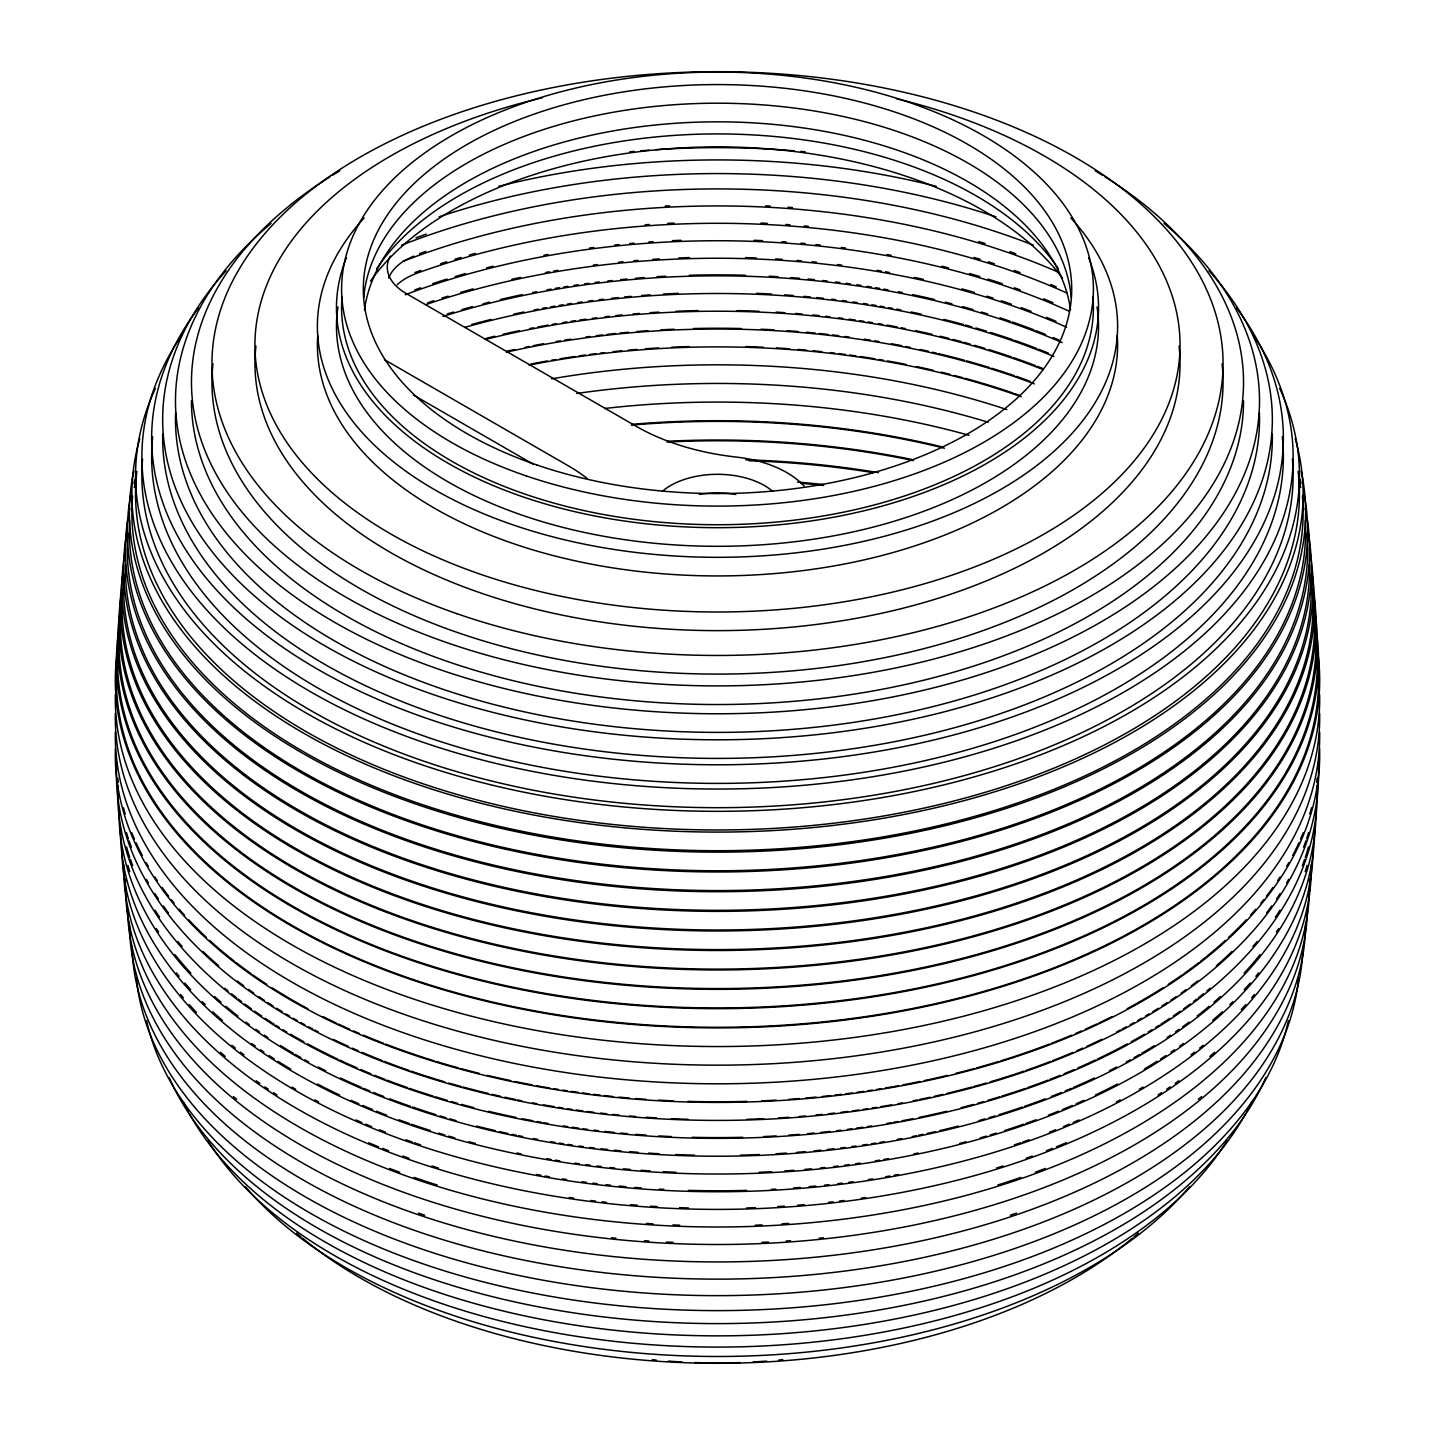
<?xml version="1.0" encoding="UTF-8"?>
<svg xmlns="http://www.w3.org/2000/svg" width="1435" height="1435" viewBox="0 0 1435 1435"><rect width="100%" height="100%" fill="white"/><g stroke="black" fill="none" stroke-linecap="round" stroke-linejoin="round"><path stroke-width="1.5" d="M388.706 278.067A64.27 37.095 0 0 1 403.827 260.991L413.728 256.094M384.401 359.647L568.35 465.837A192.792 111.302 0 0 1 587.005 478.339M413.441 395.038L533.497 464.348M782.775 1359.662A375.898 217.026 0 0 1 778.739 1360.057M766.559 1361.097A375.898 217.026 0 0 1 753.142 1361.976M740.047 1362.568A375.898 217.026 0 0 1 694.971 1362.568M681.858 1361.976A375.898 217.026 0 0 1 668.441 1361.097M656.261 1360.057A375.898 217.026 0 0 1 652.225 1359.662M1319.644 694.612A602.18 347.665 0 0 1 717.5 1046.546A602.18 347.665 0 0 1 115.356 694.612M551.632 378.84A578.592 334.05 0 0 1 1006.796 409.567M1319.644 713.231A602.18 347.665 0 0 1 717.5 1065.165A602.18 347.665 0 0 1 115.356 713.231M576.78 393.477A578.592 334.05 0 0 1 988.159 422.249M1319.644 731.868A602.18 347.665 0 0 1 717.5 1083.802A602.18 347.665 0 0 1 115.356 731.868M604.619 408.491A578.592 334.05 0 0 1 968.966 435.271M1258.656 972.876A595.579 343.862 0 0 1 1255.912 976.284M1250.226 983.029A595.579 343.862 0 0 1 1244.288 989.702M1232.808 1001.684A595.579 343.862 0 0 1 1229.849 1004.59M1222.243 1011.801A595.579 343.862 0 0 1 1212.718 1020.303M1183.409 1043.46A595.579 343.862 0 0 1 1179.749 1046.097M1174.512 1049.774A595.579 343.862 0 0 1 1171.086 1052.106M1165.866 1055.604A595.579 343.862 0 0 1 1160.574 1059.048M1157.005 1061.326A595.579 343.862 0 0 1 1144.251 1069.129M1117.47 1084.053A595.579 343.862 0 0 1 1095.335 1095.066M1083.927 1100.34A595.579 343.862 0 0 1 1076.196 1103.766M1072.286 1105.452A595.579 343.862 0 0 1 1062.438 1109.578M1058.456 1111.21A595.579 343.862 0 0 1 1048.393 1115.174M1036.142 1119.766A595.579 343.862 0 0 1 1025.774 1123.479M1023.693 1124.197A595.579 343.862 0 0 1 1004.679 1130.511M996.267 1133.13A595.579 343.862 0 0 1 990.293 1134.942M986.293 1136.107A595.579 343.862 0 0 1 980.249 1137.847M966.024 1141.758A595.579 343.862 0 0 1 959.889 1143.354M918.149 1153.022A595.579 343.862 0 0 1 913.916 1153.883M888.229 1158.691A595.579 343.862 0 0 1 883.924 1159.426M879.601 1160.144A595.579 343.862 0 0 1 875.26 1160.843M860.031 1163.139A595.579 343.862 0 0 1 855.655 1163.749M849.09 1164.628A595.579 343.862 0 0 1 844.695 1165.184M838.094 1165.991A595.579 343.862 0 0 1 833.699 1166.512M824.856 1167.498A595.579 343.862 0 0 1 820.425 1167.947M811.564 1168.808A595.579 343.862 0 0 1 804.892 1169.399M793.752 1170.296A595.579 343.862 0 0 1 784.819 1170.924M771.725 1171.695A595.579 343.862 0 0 1 759.223 1172.269M675.777 1172.269A595.579 343.862 0 0 1 663.275 1171.695M650.181 1170.924A595.579 343.862 0 0 1 641.248 1170.296M630.108 1169.399A595.579 343.862 0 0 1 623.436 1168.808M614.575 1167.947A595.579 343.862 0 0 1 610.144 1167.498M601.301 1166.512A595.579 343.862 0 0 1 596.906 1165.991M590.305 1165.184A595.579 343.862 0 0 1 585.91 1164.628M579.345 1163.749A595.579 343.862 0 0 1 574.969 1163.139M559.74 1160.843A595.579 343.862 0 0 1 555.399 1160.144M551.076 1159.426A595.579 343.862 0 0 1 546.771 1158.691M521.084 1153.883A595.579 343.862 0 0 1 516.851 1153.022M475.111 1143.354A595.579 343.862 0 0 1 468.976 1141.758M454.752 1137.847A595.579 343.862 0 0 1 448.707 1136.107M444.706 1134.942A595.579 343.862 0 0 1 438.733 1133.13M430.321 1130.511A595.579 343.862 0 0 1 411.307 1124.197M409.226 1123.479A595.579 343.862 0 0 1 398.858 1119.766M386.607 1115.174A595.579 343.862 0 0 1 376.544 1111.21M372.562 1109.578A595.579 343.862 0 0 1 362.714 1105.452M358.804 1103.766A595.579 343.862 0 0 1 351.073 1100.34M339.665 1095.066A595.579 343.862 0 0 1 317.53 1084.053M290.749 1069.129A595.579 343.862 0 0 1 277.995 1061.326M274.426 1059.048A595.579 343.862 0 0 1 269.134 1055.604M263.914 1052.106A595.579 343.862 0 0 1 260.488 1049.774M255.251 1046.097A595.579 343.862 0 0 1 251.591 1043.46M222.281 1020.303A595.579 343.862 0 0 1 212.757 1011.801M205.151 1004.59A595.579 343.862 0 0 1 202.191 1001.684M190.711 989.702A595.579 343.862 0 0 1 184.774 983.029M179.088 976.284A595.579 343.862 0 0 1 176.344 972.876M1313.079 847.888A595.579 343.862 0 0 1 717.5 1191.75A595.579 343.862 0 0 1 121.921 847.888M1307.572 909.987A590.18 340.741 0 0 1 717.5 1244.504A590.18 340.741 0 0 1 127.428 909.987M1045.38 1168.449A590.18 340.741 0 0 1 1035.281 1172.269M1020.913 1177.4A590.18 340.741 0 0 1 997.827 1184.987M788.64 1223.391A590.18 340.741 0 0 1 782.003 1223.84M762.021 1224.898A590.18 340.741 0 0 1 755.348 1225.185M679.652 1225.185A590.18 340.741 0 0 1 672.979 1224.898M652.997 1223.84A590.18 340.741 0 0 1 646.36 1223.391M437.173 1184.987A590.18 340.741 0 0 1 414.087 1177.4M399.719 1172.269A590.18 340.741 0 0 1 389.62 1168.449M1309.42 893.467A592.099 341.853 0 0 1 717.5 1226.997A592.099 341.853 0 0 1 125.58 893.467M125.491 891.386A592.099 341.853 0 0 1 125.491 878.902M1309.509 878.902A592.099 341.853 0 0 1 1309.509 891.386M1214.602 1052.232A592.099 341.853 0 0 1 1209.813 1056.429M1178.87 1080.77A592.099 341.853 0 0 1 1175.193 1083.389M1170.135 1086.905A592.099 341.853 0 0 1 1166.709 1089.219M1161.507 1092.681A592.099 341.853 0 0 1 1157.991 1094.959M1066.313 1142.744A592.099 341.853 0 0 1 1056.447 1146.816M1052.465 1148.395A592.099 341.853 0 0 1 1046.456 1150.744M1032.231 1156.072A592.099 341.853 0 0 1 1026.043 1158.278M1002.993 1165.991A592.099 341.853 0 0 1 996.608 1168M865.7 1197.49A592.099 341.853 0 0 1 861.377 1198.117M843.959 1200.485A592.099 341.853 0 0 1 839.583 1201.023M833.017 1201.795A592.099 341.853 0 0 1 828.623 1202.297M804.371 1204.665A592.099 341.853 0 0 1 797.734 1205.203M784.425 1206.171A592.099 341.853 0 0 1 777.752 1206.584M755.474 1207.66A592.099 341.853 0 0 1 746.559 1207.947M688.441 1207.947A592.099 341.853 0 0 1 679.526 1207.66M657.248 1206.584A592.099 341.853 0 0 1 650.575 1206.171M637.266 1205.203A592.099 341.853 0 0 1 630.629 1204.665M606.377 1202.297A592.099 341.853 0 0 1 601.983 1201.795M595.417 1201.023A592.099 341.853 0 0 1 591.041 1200.485M573.623 1198.117A592.099 341.853 0 0 1 569.3 1197.49M438.392 1168A592.099 341.853 0 0 1 432.007 1165.991M408.957 1158.278A592.099 341.853 0 0 1 402.769 1156.072M388.544 1150.744A592.099 341.853 0 0 1 382.535 1148.395M378.553 1146.816A592.099 341.853 0 0 1 368.687 1142.744M277.009 1094.959A592.099 341.853 0 0 1 273.493 1092.681M268.291 1089.219A592.099 341.853 0 0 1 264.865 1086.905M259.807 1083.389A592.099 341.853 0 0 1 256.13 1080.77M225.187 1056.429A592.099 341.853 0 0 1 220.398 1052.232M1311.393 864.426A593.911 342.893 0 0 1 717.5 1209.4A593.911 342.893 0 0 1 123.607 864.426M1254.387 994.491A593.911 342.893 0 0 1 1251.589 997.863M1245.795 1004.554A593.911 342.893 0 0 1 1241.275 1009.522M1203.068 1045.326A593.911 342.893 0 0 1 1199.678 1048.07M1194.53 1052.142A593.911 342.893 0 0 1 1191.032 1054.851M1143.031 1087.084A593.911 342.893 0 0 1 1139.318 1089.273M1120.251 1099.892A593.911 342.893 0 0 1 1116.34 1101.954M1079.048 1119.928A593.911 342.893 0 0 1 1073.236 1122.457M1069.344 1124.143A593.911 342.893 0 0 1 1063.443 1126.601M1055.496 1129.829A593.911 342.893 0 0 1 1049.469 1132.215M1029.056 1139.803A593.911 342.893 0 0 1 1022.832 1141.991M1020.751 1142.708A593.911 342.893 0 0 1 1014.455 1144.843M898.471 1174.476A593.911 342.893 0 0 1 894.184 1175.247M889.897 1176.018A593.911 342.893 0 0 1 885.61 1176.754M872.659 1178.87A593.911 342.893 0 0 1 868.318 1179.534M853.09 1181.722A593.911 342.893 0 0 1 848.713 1182.296M842.148 1183.14A593.911 342.893 0 0 1 837.753 1183.678M828.964 1184.682A593.911 342.893 0 0 1 824.551 1185.167M815.726 1186.063A593.911 342.893 0 0 1 809.071 1186.673M800.21 1187.445A593.911 342.893 0 0 1 793.537 1187.965M775.707 1189.131A593.911 342.893 0 0 1 771.241 1189.364M746.648 1190.368A593.911 342.893 0 0 1 688.352 1190.368M663.759 1189.364A593.911 342.893 0 0 1 659.293 1189.131M641.463 1187.965A593.911 342.893 0 0 1 634.79 1187.445M625.929 1186.673A593.911 342.893 0 0 1 619.274 1186.063M610.449 1185.167A593.911 342.893 0 0 1 606.036 1184.682M597.247 1183.678A593.911 342.893 0 0 1 592.852 1183.14M586.287 1182.296A593.911 342.893 0 0 1 581.91 1181.722M566.682 1179.534A593.911 342.893 0 0 1 562.341 1178.87M549.39 1176.754A593.911 342.893 0 0 1 545.103 1176.018M540.816 1175.247A593.911 342.893 0 0 1 536.529 1174.476M420.545 1144.843A593.911 342.893 0 0 1 414.249 1142.708M412.168 1141.991A593.911 342.893 0 0 1 405.944 1139.803M385.531 1132.215A593.911 342.893 0 0 1 379.504 1129.829M371.557 1126.601A593.911 342.893 0 0 1 365.656 1124.143M361.764 1122.457A593.911 342.893 0 0 1 355.952 1119.928M318.66 1101.954A593.911 342.893 0 0 1 314.749 1099.892M295.682 1089.273A593.911 342.893 0 0 1 291.969 1087.084M243.968 1054.851A593.911 342.893 0 0 1 240.47 1052.142M235.322 1048.07A593.911 342.893 0 0 1 231.932 1045.326M196.487 1012.482A593.911 342.893 0 0 1 189.205 1004.554M183.411 997.863A593.911 342.893 0 0 1 180.613 994.491M1314.639 829.269A597.139 344.759 0 0 1 717.5 1174.027A597.139 344.759 0 0 1 120.361 829.269M1307.07 865.395A597.139 344.759 0 0 1 1305.222 871.655M1278.639 928.553A597.139 344.759 0 0 1 1276.379 932.068M1260.073 954.634A597.139 344.759 0 0 1 1244.127 973.163M1220.432 996.518A597.139 344.759 0 0 1 1214.01 1002.168M1209.077 1006.365A597.139 344.759 0 0 1 1197.131 1016.016M1189.077 1022.133A597.139 344.759 0 0 1 1182.458 1026.958M1179.104 1029.343A597.139 344.759 0 0 1 1175.696 1031.711M1170.529 1035.245A597.139 344.759 0 0 1 1167.05 1037.559M1154.547 1045.559A597.139 344.759 0 0 1 1141.632 1053.326M1139.749 1054.42A597.139 344.759 0 0 1 1134.063 1057.667M1130.224 1059.801A597.139 344.759 0 0 1 1126.349 1061.918M1116.699 1067.03A597.139 344.759 0 0 1 1109.381 1070.761M1094.439 1078.026A597.139 344.759 0 0 1 1073.219 1087.551M1071.245 1088.394A597.139 344.759 0 0 1 1065.326 1090.869M1061.344 1092.501A597.139 344.759 0 0 1 1051.281 1096.501M1045.182 1098.851A597.139 344.759 0 0 1 1024.5 1106.349M1022.402 1107.067A597.139 344.759 0 0 1 998.993 1114.69M995.011 1115.91A597.139 344.759 0 0 1 989.002 1117.704M984.984 1118.87A597.139 344.759 0 0 1 978.903 1120.609M958.454 1126.08A597.139 344.759 0 0 1 939.746 1130.619M935.566 1131.587A597.139 344.759 0 0 1 927.136 1133.453M922.902 1134.35A597.139 344.759 0 0 1 918.669 1135.246M916.552 1135.677A597.139 344.759 0 0 1 912.283 1136.538M901.593 1138.601A597.139 344.759 0 0 1 897.305 1139.39M884.355 1141.668A597.139 344.759 0 0 1 880.032 1142.386M875.673 1143.085A597.139 344.759 0 0 1 871.332 1143.767M866.955 1144.412A597.139 344.759 0 0 1 862.596 1145.058M856.031 1145.991A597.139 344.759 0 0 1 851.637 1146.583M845.036 1147.444A597.139 344.759 0 0 1 840.623 1147.982M834.004 1148.771A597.139 344.759 0 0 1 827.349 1149.507M820.694 1150.206A597.139 344.759 0 0 1 814.022 1150.852M805.125 1151.659A597.139 344.759 0 0 1 796.82 1152.341M786.434 1153.094A597.139 344.759 0 0 1 776.03 1153.74M759.348 1154.547A597.139 344.759 0 0 1 740.532 1155.139M694.468 1155.139A597.139 344.759 0 0 1 675.652 1154.547M658.97 1153.74A597.139 344.759 0 0 1 648.566 1153.094M638.18 1152.341A597.139 344.759 0 0 1 629.875 1151.659M620.978 1150.852A597.139 344.759 0 0 1 614.306 1150.206M607.651 1149.507A597.139 344.759 0 0 1 600.996 1148.771M594.377 1147.982A597.139 344.759 0 0 1 589.964 1147.444M583.363 1146.583A597.139 344.759 0 0 1 578.969 1145.991M572.404 1145.058A597.139 344.759 0 0 1 568.045 1144.412M563.668 1143.767A597.139 344.759 0 0 1 559.327 1143.085M554.968 1142.386A597.139 344.759 0 0 1 550.645 1141.668M537.694 1139.39A597.139 344.759 0 0 1 533.407 1138.601M522.717 1136.538A597.139 344.759 0 0 1 518.448 1135.677M516.331 1135.246A597.139 344.759 0 0 1 512.098 1134.35M507.864 1133.453A597.139 344.759 0 0 1 499.434 1131.587M495.254 1130.619A597.139 344.759 0 0 1 476.546 1126.08M456.097 1120.609A597.139 344.759 0 0 1 450.016 1118.87M445.998 1117.704A597.139 344.759 0 0 1 439.989 1115.91M436.007 1114.69A597.139 344.759 0 0 1 412.598 1107.067M410.5 1106.349A597.139 344.759 0 0 1 389.818 1098.851M383.719 1096.501A597.139 344.759 0 0 1 373.656 1092.501M369.674 1090.869A597.139 344.759 0 0 1 363.755 1088.394M361.781 1087.551A597.139 344.759 0 0 1 340.561 1078.026M325.619 1070.761A597.139 344.759 0 0 1 318.301 1067.03M308.651 1061.918A597.139 344.759 0 0 1 304.776 1059.801M300.937 1057.667A597.139 344.759 0 0 1 295.251 1054.42M293.368 1053.326A597.139 344.759 0 0 1 280.453 1045.559M267.95 1037.559A597.139 344.759 0 0 1 264.471 1035.245M259.305 1031.711A597.139 344.759 0 0 1 255.896 1029.343M249.206 1024.554A597.139 344.759 0 0 1 245.923 1022.133M237.869 1016.016A597.139 344.759 0 0 1 225.923 1006.365M220.99 1002.168A597.139 344.759 0 0 1 214.568 996.518M190.873 973.163A597.139 344.759 0 0 1 174.926 954.634M158.621 932.068A597.139 344.759 0 0 1 156.361 928.553M129.778 871.655A597.139 344.759 0 0 1 127.93 865.395M800.945 483.29A573.085 330.875 0 0 1 823.654 485.496M1316.074 808.533A598.574 345.584 0 0 1 717.5 1156.233A598.574 345.584 0 0 1 118.926 808.533M1308.487 846.901A598.574 345.584 0 0 1 1305.294 857.341M1304.576 859.422A598.574 345.584 0 0 1 1302.334 865.664M1279.984 910.203A598.574 345.584 0 0 1 1275.374 917.27M1257.203 941.468A598.574 345.584 0 0 1 1252.899 946.544M1210.261 988.213A598.574 345.584 0 0 1 1206.889 990.993M1203.481 993.773A598.574 345.584 0 0 1 1198.279 997.881M1196.682 999.119A598.574 345.584 0 0 1 1193.472 1001.576M1190.207 1004.016A598.574 345.584 0 0 1 1183.588 1008.859M1180.216 1011.244A598.574 345.584 0 0 1 1173.364 1015.98M1169.884 1018.33A598.574 345.584 0 0 1 1161.023 1024.088M1159.229 1025.236A598.574 345.584 0 0 1 1155.605 1027.496M1151.946 1029.738A598.574 345.584 0 0 1 1148.251 1031.98M1144.52 1034.187A598.574 345.584 0 0 1 1131.21 1041.774M1127.336 1043.891A598.574 345.584 0 0 1 1097.237 1059.156M1095.335 1060.052A598.574 345.584 0 0 1 1077.99 1067.891M1074.08 1069.595A598.574 345.584 0 0 1 1064.16 1073.739M1060.16 1075.371A598.574 345.584 0 0 1 1050.061 1079.353M1048.016 1080.142A598.574 345.584 0 0 1 1027.334 1087.694M1025.236 1088.43A598.574 345.584 0 0 1 1001.827 1096.125M999.675 1096.788A598.574 345.584 0 0 1 987.639 1100.412M983.603 1101.578A598.574 345.584 0 0 1 977.504 1103.3M973.432 1104.412A598.574 345.584 0 0 1 961.109 1107.677M946.562 1111.3A598.574 345.584 0 0 1 919.153 1117.399M912.768 1118.69A598.574 345.584 0 0 1 902.041 1120.771M897.736 1121.56A598.574 345.584 0 0 1 893.413 1122.331M891.261 1122.708A598.574 345.584 0 0 1 886.938 1123.462M871.691 1125.937A598.574 345.584 0 0 1 867.332 1126.601M862.937 1127.246A598.574 345.584 0 0 1 856.354 1128.161M851.959 1128.771A598.574 345.584 0 0 1 847.547 1129.345M840.928 1130.17A598.574 345.584 0 0 1 836.497 1130.708M829.843 1131.462A598.574 345.584 0 0 1 820.946 1132.394M814.255 1133.058A598.574 345.584 0 0 1 807.564 1133.668M799.098 1134.367A598.574 345.584 0 0 1 788.694 1135.139M776.174 1135.928A598.574 345.584 0 0 1 763.635 1136.574M742.684 1137.291A598.574 345.584 0 0 1 692.316 1137.291M671.365 1136.574A598.574 345.584 0 0 1 658.826 1135.928M646.306 1135.139A598.574 345.584 0 0 1 635.902 1134.367M627.436 1133.668A598.574 345.584 0 0 1 620.745 1133.058M614.054 1132.394A598.574 345.584 0 0 1 605.157 1131.462M598.503 1130.708A598.574 345.584 0 0 1 594.072 1130.17M587.453 1129.345A598.574 345.584 0 0 1 583.041 1128.771M578.646 1128.161A598.574 345.584 0 0 1 572.063 1127.246M567.668 1126.601A598.574 345.584 0 0 1 563.309 1125.937M548.062 1123.462A598.574 345.584 0 0 1 543.739 1122.708M541.587 1122.331A598.574 345.584 0 0 1 537.264 1121.56M532.959 1120.771A598.574 345.584 0 0 1 522.232 1118.69M515.847 1117.399A598.574 345.584 0 0 1 488.438 1111.3M473.891 1107.677A598.574 345.584 0 0 1 461.568 1104.412M457.496 1103.3A598.574 345.584 0 0 1 451.397 1101.578M447.361 1100.412A598.574 345.584 0 0 1 435.325 1096.788M433.173 1096.125A598.574 345.584 0 0 1 409.764 1088.43M407.666 1087.694A598.574 345.584 0 0 1 386.984 1080.142M384.939 1079.353A598.574 345.584 0 0 1 374.84 1075.371M370.84 1073.739A598.574 345.584 0 0 1 360.92 1069.595M357.01 1067.891A598.574 345.584 0 0 1 339.665 1060.052M337.763 1059.156A598.574 345.584 0 0 1 307.664 1043.891M303.79 1041.774A598.574 345.584 0 0 1 290.48 1034.187M286.749 1031.98A598.574 345.584 0 0 1 283.054 1029.756M279.394 1027.496A598.574 345.584 0 0 1 275.771 1025.236M273.977 1024.088A598.574 345.584 0 0 1 265.116 1018.33M261.636 1015.98A598.574 345.584 0 0 1 254.784 1011.244M251.412 1008.859A598.574 345.584 0 0 1 244.793 1004.016M241.528 1001.576A598.574 345.584 0 0 1 238.318 999.119M236.721 997.881A598.574 345.584 0 0 1 231.519 993.773M228.111 990.993A598.574 345.584 0 0 1 224.739 988.213M182.101 946.544A598.574 345.584 0 0 1 177.797 941.468M159.626 917.27A598.574 345.584 0 0 1 155.016 910.203M132.666 865.664A598.574 345.584 0 0 1 130.424 859.422M129.706 857.341A598.574 345.584 0 0 1 126.513 846.901M748.98 460.743A574.646 331.772 0 0 1 872.982 472.617M1317.294 785.68A599.902 346.355 0 0 1 717.5 1138.35A599.902 346.355 0 0 1 117.706 785.68M1316.989 786.129A599.902 346.355 0 0 1 1316.684 790.38M1308.559 832.587A599.902 346.355 0 0 1 1306.585 838.865M1305.868 840.946A599.902 346.355 0 0 1 1303.626 847.188M1288.648 879.332A599.902 346.355 0 0 1 1286.603 882.92M1280.092 893.61A599.902 346.355 0 0 1 1276.612 898.92M1271.733 905.916A599.902 346.355 0 0 1 1266.603 912.875M1232.055 951.441A599.902 346.355 0 0 1 1216.306 965.809M1197.741 980.948A599.902 346.355 0 0 1 1191.247 985.863M1186.279 989.504A599.902 346.355 0 0 1 1181.22 993.11M1176.09 996.661A599.902 346.355 0 0 1 1170.87 1000.195M1167.355 1002.527A599.902 346.355 0 0 1 1161.991 1005.971M1158.386 1008.249A599.902 346.355 0 0 1 1152.897 1011.639M1149.202 1013.881A599.902 346.355 0 0 1 1145.453 1016.088M1141.686 1018.294A599.902 346.355 0 0 1 1137.883 1020.464M1134.063 1022.617A599.902 346.355 0 0 1 1130.188 1024.751M1126.278 1026.868A599.902 346.355 0 0 1 1122.349 1028.967M1120.358 1030.007A599.902 346.355 0 0 1 1116.717 1031.909M1101.847 1039.299A599.902 346.355 0 0 1 1086.582 1046.42M1082.69 1048.16A599.902 346.355 0 0 1 1076.824 1050.725M1072.878 1052.411A599.902 346.355 0 0 1 1052.824 1060.573M1050.779 1061.362A599.902 346.355 0 0 1 1025.917 1070.456M1023.962 1071.12A599.902 346.355 0 0 1 990.258 1081.864M986.204 1083.048A599.902 346.355 0 0 1 973.988 1086.474M971.943 1087.03A599.902 346.355 0 0 1 947.064 1093.362M942.885 1094.349A599.902 346.355 0 0 1 934.454 1096.286M930.221 1097.219A599.902 346.355 0 0 1 919.602 1099.479M917.467 1099.928A599.902 346.355 0 0 1 913.198 1100.788M902.454 1102.851A599.902 346.355 0 0 1 898.131 1103.659M891.637 1104.824A599.902 346.355 0 0 1 880.767 1106.654M876.408 1107.354A599.902 346.355 0 0 1 872.032 1108.035M867.655 1108.699A599.902 346.355 0 0 1 863.26 1109.345M858.865 1109.972A599.902 346.355 0 0 1 852.246 1110.887M847.834 1111.461A599.902 346.355 0 0 1 841.197 1112.286M834.542 1113.076A599.902 346.355 0 0 1 828.336 1113.775M822.129 1114.421A599.902 346.355 0 0 1 815.905 1115.031M805.519 1115.982A599.902 346.355 0 0 1 799.277 1116.502M788.837 1117.273A599.902 346.355 0 0 1 778.398 1117.937M763.725 1118.708A599.902 346.355 0 0 1 746.935 1119.318M688.065 1119.318A599.902 346.355 0 0 1 671.275 1118.708M656.602 1117.937A599.902 346.355 0 0 1 646.163 1117.273M635.723 1116.502A599.902 346.355 0 0 1 629.481 1115.982M619.095 1115.031A599.902 346.355 0 0 1 612.871 1114.421M606.664 1113.775A599.902 346.355 0 0 1 600.458 1113.076M593.803 1112.286A599.902 346.355 0 0 1 587.166 1111.461M582.754 1110.887A599.902 346.355 0 0 1 576.135 1109.972M571.74 1109.345A599.902 346.355 0 0 1 567.345 1108.699M562.968 1108.035A599.902 346.355 0 0 1 558.592 1107.354M554.233 1106.654A599.902 346.355 0 0 1 543.363 1104.824M536.869 1103.659A599.902 346.355 0 0 1 532.546 1102.851M521.802 1100.788A599.902 346.355 0 0 1 517.533 1099.928M515.398 1099.479A599.902 346.355 0 0 1 504.779 1097.219M500.546 1096.286A599.902 346.355 0 0 1 492.115 1094.349M487.936 1093.362A599.902 346.355 0 0 1 463.057 1087.03M461.012 1086.474A599.902 346.355 0 0 1 448.796 1083.048M444.742 1081.864A599.902 346.355 0 0 1 411.038 1071.12M409.083 1070.456A599.902 346.355 0 0 1 384.221 1061.362M382.176 1060.573A599.902 346.355 0 0 1 362.122 1052.411M358.176 1050.725A599.902 346.355 0 0 1 352.31 1048.16M348.418 1046.42A599.902 346.355 0 0 1 333.153 1039.299M318.283 1031.909A599.902 346.355 0 0 1 314.642 1030.007M312.651 1028.967A599.902 346.355 0 0 1 308.722 1026.868M304.812 1024.751A599.902 346.355 0 0 1 300.937 1022.617M297.117 1020.464A599.902 346.355 0 0 1 293.314 1018.294M289.547 1016.088A599.902 346.355 0 0 1 285.798 1013.881M282.103 1011.639A599.902 346.355 0 0 1 276.614 1008.249M273.009 1005.971A599.902 346.355 0 0 1 267.645 1002.527M264.13 1000.195A599.902 346.355 0 0 1 258.91 996.661M253.78 993.11A599.902 346.355 0 0 1 248.721 989.504M243.753 985.863A599.902 346.355 0 0 1 237.259 980.948M218.694 965.809A599.902 346.355 0 0 1 202.945 951.441M168.397 912.875A599.902 346.355 0 0 1 163.267 905.916M158.388 898.92A599.902 346.355 0 0 1 154.908 893.61M148.397 882.92A599.902 346.355 0 0 1 146.352 879.332M131.374 847.188A599.902 346.355 0 0 1 129.132 840.946M128.415 838.865A599.902 346.355 0 0 1 126.441 832.587M118.316 790.38A599.902 346.355 0 0 1 118.011 786.129M797.519 482.088A574.646 331.772 0 0 1 823.224 484.528M667.06 442.052A576.081 332.597 0 0 1 913.431 460.599M1318.317 762.828A601.104 347.037 0 0 1 717.5 1120.412A601.104 347.037 0 0 1 116.683 762.828M1318.406 763.276A601.104 347.037 0 0 1 1318.191 767.528M1317.222 778.165A601.104 347.037 0 0 1 1316.684 782.416M1311.536 807.779A601.104 347.037 0 0 1 1309.742 814.093M1303.177 832.874A601.104 347.037 0 0 1 1300.576 839.08M1298.962 842.74A601.104 347.037 0 0 1 1292.72 855.493M1288.774 862.722A601.104 347.037 0 0 1 1286.693 866.309M1280.074 877A601.104 347.037 0 0 1 1277.724 880.534M1272.845 887.565A601.104 347.037 0 0 1 1266.352 896.247M1263.661 899.709A601.104 347.037 0 0 1 1260.881 903.135M1255.733 909.27A601.104 347.037 0 0 1 1250.369 915.333M1246.226 919.853A601.104 347.037 0 0 1 1228.468 937.539M1225.329 940.427A601.104 347.037 0 0 1 1200.306 961.486M1198.709 962.724A601.104 347.037 0 0 1 1183.857 973.719M1182.153 974.921A601.104 347.037 0 0 1 1168.251 984.356M1162.888 987.818A601.104 347.037 0 0 1 1127.103 1008.751M1111.981 1016.608A601.104 347.037 0 0 1 1098.833 1023.012M1096.932 1023.926A601.104 347.037 0 0 1 1085.362 1029.218M1081.47 1030.94A601.104 347.037 0 0 1 1075.568 1033.505M1071.604 1035.173A601.104 347.037 0 0 1 1051.442 1043.299M1049.398 1044.088A601.104 347.037 0 0 1 1000.859 1060.824M998.85 1061.434A601.104 347.037 0 0 1 976.553 1067.909M974.508 1068.483A601.104 347.037 0 0 1 955.889 1073.326M947.53 1075.371A601.104 347.037 0 0 1 924.266 1080.609M919.996 1081.506A601.104 347.037 0 0 1 902.812 1084.896M898.489 1085.685A601.104 347.037 0 0 1 894.166 1086.474M891.996 1086.851A601.104 347.037 0 0 1 885.467 1087.963M881.09 1088.699A601.104 347.037 0 0 1 876.731 1089.398M872.337 1090.08A601.104 347.037 0 0 1 867.96 1090.744M863.547 1091.389A601.104 347.037 0 0 1 856.946 1092.322M852.516 1092.932A601.104 347.037 0 0 1 845.879 1093.793M841.43 1094.331A601.104 347.037 0 0 1 834.775 1095.12M830.632 1095.587A601.104 347.037 0 0 1 822.345 1096.466M816.102 1097.093A601.104 347.037 0 0 1 805.699 1098.044M799.438 1098.546A601.104 347.037 0 0 1 788.981 1099.336M776.425 1100.125A601.104 347.037 0 0 1 761.716 1100.86M746.989 1101.38A601.104 347.037 0 0 1 688.011 1101.38M673.284 1100.86A601.104 347.037 0 0 1 658.575 1100.125M646.019 1099.336A601.104 347.037 0 0 1 635.562 1098.546M629.301 1098.044A601.104 347.037 0 0 1 618.898 1097.093M612.655 1096.466A601.104 347.037 0 0 1 604.368 1095.587M600.225 1095.12A601.104 347.037 0 0 1 593.57 1094.331M589.121 1093.793A601.104 347.037 0 0 1 582.484 1092.932M578.054 1092.322A601.104 347.037 0 0 1 571.453 1091.389M567.04 1090.744A601.104 347.037 0 0 1 562.663 1090.08M558.269 1089.398A601.104 347.037 0 0 1 553.91 1088.699M549.533 1087.963A601.104 347.037 0 0 1 543.004 1086.851M540.834 1086.474A601.104 347.037 0 0 1 536.511 1085.685M532.188 1084.896A601.104 347.037 0 0 1 515.004 1081.506M510.734 1080.609A601.104 347.037 0 0 1 487.469 1075.371M479.111 1073.326A601.104 347.037 0 0 1 460.492 1068.483M458.447 1067.909A601.104 347.037 0 0 1 436.15 1061.434M434.141 1060.824A601.104 347.037 0 0 1 385.602 1044.088M383.558 1043.299A601.104 347.037 0 0 1 363.396 1035.173M359.432 1033.505A601.104 347.037 0 0 1 353.53 1030.94M349.638 1029.218A601.104 347.037 0 0 1 338.068 1023.926M336.167 1023.012A601.104 347.037 0 0 1 323.019 1016.608M307.897 1008.751A601.104 347.037 0 0 1 272.112 987.818M266.749 984.356A601.104 347.037 0 0 1 252.847 974.921M251.143 973.719A601.104 347.037 0 0 1 236.291 962.724M234.694 961.486A601.104 347.037 0 0 1 209.671 940.427M206.532 937.539A601.104 347.037 0 0 1 188.774 919.853M184.631 915.333A601.104 347.037 0 0 1 179.267 909.27M174.119 903.135A601.104 347.037 0 0 1 171.339 899.709M168.648 896.247A601.104 347.037 0 0 1 162.155 887.565M157.276 880.534A601.104 347.037 0 0 1 154.926 877M148.307 866.309A601.104 347.037 0 0 1 146.226 862.722M142.28 855.493A601.104 347.037 0 0 1 136.038 842.74M134.424 839.08A601.104 347.037 0 0 1 131.823 832.874M125.258 814.093A601.104 347.037 0 0 1 123.464 807.779M118.316 782.416A601.104 347.037 0 0 1 117.778 778.165M116.809 767.528A601.104 347.037 0 0 1 116.594 763.276M745.769 459.81A576.081 332.597 0 0 1 878.471 472.653M631.346 425.119A577.408 333.368 0 0 1 944.409 448.204M1319.59 748.406A602.18 347.665 0 0 1 717.5 1102.421A602.18 347.665 0 0 1 115.41 748.406M667.418 441.28A577.408 333.368 0 0 1 912.014 459.505M632.602 424.312A578.61 334.05 0 0 1 943.279 447.182M1138.403 1233.096A505.55 291.879 0 0 1 1133.973 1236.88M1132.466 1238.136A505.55 291.879 0 0 1 302.534 1238.136M301.027 1236.88A505.55 291.879 0 0 1 296.597 1233.096M1189.633 1186.691A526.035 303.7 0 0 1 717.5 1356.488A526.035 303.7 0 0 1 245.367 1186.691M1227.194 1140.592A542.017 312.938 0 0 1 717.5 1347.088A542.017 312.938 0 0 1 207.806 1140.592M1265.813 1077.613A565.856 326.696 0 0 1 717.5 1323.608A565.856 326.696 0 0 1 169.186 1077.613M1288.433 1020.662A575.632 332.346 0 0 1 717.5 1310.621A575.632 332.346 0 0 1 146.567 1020.662M1298.585 978.06A581.946 335.987 0 0 1 717.5 1295.644A581.946 335.987 0 0 1 136.415 978.06M1305.617 922.4A588.117 339.539 0 0 1 717.5 1261.939A588.117 339.539 0 0 1 129.383 922.4M1201.633 1096.555A588.117 339.539 0 0 1 1198.333 1099.282M823.511 1237.759A588.117 339.539 0 0 1 819.134 1238.208M790.595 1240.683A588.117 339.539 0 0 1 786.183 1240.988M768.514 1242.046A588.117 339.539 0 0 1 761.877 1242.351M673.123 1242.351A588.117 339.539 0 0 1 666.486 1242.046M648.817 1240.988A588.117 339.539 0 0 1 644.405 1240.683M615.866 1238.208A588.117 339.539 0 0 1 611.489 1237.759M236.667 1099.282A588.117 339.539 0 0 1 233.367 1096.555M1301.186 471.003A588.117 339.557 0 0 1 717.5 852.139A588.117 339.557 0 0 1 133.796 471.003M401.549 245.206A560.654 323.682 0 0 1 1033.451 245.206M376.652 268.722A365.53 211.035 0 0 1 717.5 133.921A365.53 211.035 0 0 1 1058.348 268.722M896.48 98.71A462.536 267.036 0 0 1 1083.156 508.492A462.536 267.036 0 0 1 349.243 506.537A462.536 267.036 0 0 1 542.466 97.759M1179.05 346.122A462.536 267.036 0 0 1 717.5 630.629A462.536 267.036 0 0 1 255.95 346.122M1097.04 306.911A381.028 219.986 0 0 1 717.5 546.304A381.028 219.986 0 0 1 337.96 306.911M1088.591 257.78A381.028 219.986 0 0 1 717.5 527.685A381.028 219.986 0 0 1 346.409 257.78M363.719 297.673A354.212 204.505 0 0 1 717.5 103.194A354.212 204.505 0 0 1 1071.281 297.673M1092.95 297.045A375.898 217.026 0 0 1 717.5 524.726A375.898 217.026 0 0 1 342.05 297.045M364.454 309.799A354.212 204.505 0 0 1 717.5 121.832A354.212 204.505 0 0 1 1070.546 309.799M1070.851 217.976A400.096 230.981 0 0 1 717.5 557.318A400.096 230.981 0 0 1 364.149 217.976M1117.255 335.503A400.096 230.981 0 0 1 717.5 575.937A400.096 230.981 0 0 1 317.745 335.503M1222.046 363.808A505.55 291.879 0 0 1 717.5 674.091A505.55 291.879 0 0 1 212.954 363.808M370.499 281.045A375.288 216.667 0 0 1 714.648 146.908A375.288 216.667 0 0 1 1062.295 278.013M1104.663 176.613A526.035 303.7 0 0 1 1084.25 599.92A526.035 303.7 0 0 1 350.75 599.92A526.035 303.7 0 0 1 330.337 176.613M332.202 175.447A526.035 303.7 0 0 1 339.772 170.855M1095.228 170.855A526.035 303.7 0 0 1 1102.797 175.447M1243.535 400.831A526.035 303.7 0 0 1 717.5 704.531A526.035 303.7 0 0 1 191.465 400.831M1259.392 412.885A542.017 312.938 0 0 1 717.5 732.388A542.017 312.938 0 0 1 175.608 412.885M1164 223.429A542.017 312.938 0 0 1 1076.734 635.167A542.017 312.938 0 0 1 358.266 635.167A542.017 312.938 0 0 1 271 223.429M1282.298 436.688A565.856 326.696 0 0 1 717.5 783.402A565.856 326.696 0 0 1 152.702 436.688M1236.54 307.969A565.856 326.696 0 0 1 717.5 764.783A565.856 326.696 0 0 1 198.46 307.969M629.893 151.787A535.363 309.099 0 0 1 634.18 151.393M640.62 150.836A535.363 309.099 0 0 1 649.23 150.155M655.705 149.688A535.363 309.099 0 0 1 794.38 150.836M800.82 151.393A535.363 309.099 0 0 1 805.107 151.787M1253.526 335.575A575.632 332.346 0 0 1 717.5 789.053A575.632 332.346 0 0 1 181.474 335.575M1292.433 459.039A575.632 332.346 0 0 1 717.5 807.69A575.632 332.346 0 0 1 142.567 459.039M1298.119 471.308A581.946 335.987 0 0 1 717.5 829.968A581.946 335.987 0 0 1 136.881 471.308M1279.625 388.383A581.946 335.987 0 0 1 717.5 811.331A581.946 335.987 0 0 1 155.375 388.383M498.734 186.317A546.34 315.431 0 0 1 936.266 186.317M530.824 364.06A578.61 334.05 0 0 1 547.452 360.938M551.632 360.221A578.61 334.05 0 0 1 555.829 359.503M560.027 358.804A578.61 334.05 0 0 1 574.789 356.508M579.023 355.898A578.61 334.05 0 0 1 585.408 355.019M589.659 354.445A578.61 334.05 0 0 1 596.063 353.638M600.332 353.118A578.61 334.05 0 0 1 604.619 352.615M613.211 351.665A578.61 334.05 0 0 1 621.803 350.786M628.279 350.194A578.61 334.05 0 0 1 636.925 349.44M645.589 348.777A578.61 334.05 0 0 1 658.611 347.934M671.67 347.234A578.61 334.05 0 0 1 689.105 346.588M745.895 346.588A578.61 334.05 0 0 1 763.33 347.234M776.389 347.934A578.61 334.05 0 0 1 789.411 348.777M798.075 349.44A578.61 334.05 0 0 1 806.721 350.194M813.197 350.786A578.61 334.05 0 0 1 821.789 351.665M830.381 352.615A578.61 334.05 0 0 1 834.668 353.118M838.937 353.638A578.61 334.05 0 0 1 845.341 354.445M849.592 355.019A578.61 334.05 0 0 1 855.977 355.898M860.211 356.508A578.61 334.05 0 0 1 874.973 358.804M879.171 359.503A578.61 334.05 0 0 1 883.368 360.221M887.548 360.938A578.61 334.05 0 0 1 906.238 364.472M916.534 366.571A578.61 334.05 0 0 1 932.858 370.194M941.109 372.149A578.61 334.05 0 0 1 949.809 374.302M954.131 375.414A578.61 334.05 0 0 1 962.741 377.692M964.876 378.266A578.61 334.05 0 0 1 1012.931 393.011M1014.958 393.71A578.61 334.05 0 0 1 1019.011 395.127M1318.083 654.862A602.18 347.665 0 0 1 717.5 1027.908A602.18 347.665 0 0 1 116.917 654.862M529.067 365.136A577.408 333.368 0 0 1 1021.289 396.76M506.645 351.27A577.408 333.368 0 0 1 514.788 349.476M525.031 347.324A577.408 333.368 0 0 1 529.156 346.499M533.282 345.674A577.408 333.368 0 0 1 543.632 343.718M556.152 341.53A577.408 333.368 0 0 1 560.35 340.848M564.547 340.167A577.408 333.368 0 0 1 570.861 339.18M585.677 337.064A577.408 333.368 0 0 1 589.928 336.49M596.314 335.682A577.408 333.368 0 0 1 602.718 334.911M606.987 334.427A577.408 333.368 0 0 1 615.561 333.494M619.866 333.063A577.408 333.368 0 0 1 628.458 332.238M637.086 331.503A577.408 333.368 0 0 1 647.902 330.678M660.907 329.853A577.408 333.368 0 0 1 673.93 329.207M693.518 328.543A577.408 333.368 0 0 1 741.482 328.543M761.07 329.207A577.408 333.368 0 0 1 774.093 329.853M787.097 330.678A577.408 333.368 0 0 1 797.914 331.503M806.542 332.238A577.408 333.368 0 0 1 815.134 333.063M819.439 333.494A577.408 333.368 0 0 1 828.013 334.427M832.282 334.911A577.408 333.368 0 0 1 838.686 335.682M845.072 336.49A577.408 333.368 0 0 1 849.323 337.064M864.139 339.18A577.408 333.368 0 0 1 870.453 340.167M874.65 340.848A577.408 333.368 0 0 1 878.848 341.53M891.368 343.718A577.408 333.368 0 0 1 901.718 345.674M905.844 346.499A577.408 333.368 0 0 1 909.969 347.324M920.212 349.476A577.408 333.368 0 0 1 928.355 351.27M932.409 352.203A577.408 333.368 0 0 1 936.445 353.154M938.472 353.638A577.408 333.368 0 0 1 964.374 360.257M966.508 360.849A577.408 333.368 0 0 1 989.684 367.611M991.764 368.257A577.408 333.368 0 0 1 1014.348 375.683M1016.375 376.383A577.408 333.368 0 0 1 1030.384 381.441M1318.191 667.472A601.104 347.037 0 0 1 717.5 1027.281A601.104 347.037 0 0 1 116.809 667.472M1316.72 634.18A601.104 347.037 0 0 1 717.5 1008.662A601.104 347.037 0 0 1 118.28 634.18M506.25 352.185A576.081 332.597 0 0 1 1034.384 383.863M486.196 338.373A576.081 332.597 0 0 1 494.86 336.221M503.075 334.283A576.081 332.597 0 0 1 519.327 330.678M529.569 328.579A576.081 332.597 0 0 1 533.694 327.772M537.82 326.983A576.081 332.597 0 0 1 548.188 325.081M552.349 324.346A576.081 332.597 0 0 1 556.529 323.628M562.807 322.606A576.081 332.597 0 0 1 567.004 321.942M571.202 321.296A576.081 332.597 0 0 1 575.417 320.669M579.632 320.059A576.081 332.597 0 0 1 585.982 319.18M592.332 318.337A576.081 332.597 0 0 1 596.583 317.799M605.104 316.776A576.081 332.597 0 0 1 609.373 316.292M615.794 315.61A576.081 332.597 0 0 1 622.234 314.965M632.978 313.996A576.081 332.597 0 0 1 639.436 313.458M650.216 312.669A576.081 332.597 0 0 1 658.862 312.113M676.208 311.252A576.081 332.597 0 0 1 697.93 310.588M737.07 310.588A576.081 332.597 0 0 1 758.792 311.252M776.138 312.113A576.081 332.597 0 0 1 784.784 312.669M795.564 313.458A576.081 332.597 0 0 1 802.021 313.996M812.766 314.965A576.081 332.597 0 0 1 819.206 315.61M825.627 316.292A576.081 332.597 0 0 1 829.896 316.776M838.417 317.799A576.081 332.597 0 0 1 842.668 318.337M849.018 319.18A576.081 332.597 0 0 1 855.368 320.059M859.583 320.669A576.081 332.597 0 0 1 863.798 321.296M867.996 321.942A576.081 332.597 0 0 1 872.193 322.606M878.471 323.628A576.081 332.597 0 0 1 882.651 324.346M886.812 325.081A576.081 332.597 0 0 1 897.18 326.983M901.306 327.772A576.081 332.597 0 0 1 905.431 328.579M915.673 330.678A576.081 332.597 0 0 1 931.925 334.283M940.14 336.221A576.081 332.597 0 0 1 948.804 338.373M953.109 339.485A576.081 332.597 0 0 1 961.683 341.745M963.818 342.319A576.081 332.597 0 0 1 970.186 344.095M974.401 345.297A576.081 332.597 0 0 1 984.894 348.382M989.074 349.656A576.081 332.597 0 0 1 1011.639 357.01M1013.666 357.71A576.081 332.597 0 0 1 1035.604 365.692M1037.559 366.445A576.081 332.597 0 0 1 1043.406 368.723M1316.684 644.62A599.902 346.355 0 0 1 717.5 1007.962A599.902 346.355 0 0 1 118.316 644.62M1315.213 613.498A599.902 346.355 0 0 1 717.5 989.343A599.902 346.355 0 0 1 119.787 613.498M485.263 339.521A574.646 331.772 0 0 1 1043.281 369.674M471.81 324.453A574.646 331.772 0 0 1 491.093 319.431M513.73 314.157A574.646 331.772 0 0 1 523.901 311.987M534.161 309.924A574.646 331.772 0 0 1 538.268 309.135M542.394 308.364A574.646 331.772 0 0 1 546.538 307.61M550.681 306.875A574.646 331.772 0 0 1 554.843 306.157M559.004 305.458A574.646 331.772 0 0 1 563.184 304.776M567.381 304.112A574.646 331.772 0 0 1 571.56 303.467M577.875 302.534A574.646 331.772 0 0 1 582.09 301.942M588.422 301.063A574.646 331.772 0 0 1 592.655 300.507M599.023 299.718A574.646 331.772 0 0 1 603.256 299.215M611.776 298.247A574.646 331.772 0 0 1 618.18 297.583M624.602 296.955A574.646 331.772 0 0 1 631.041 296.363M641.768 295.484A574.646 331.772 0 0 1 650.396 294.857M663.329 294.067A574.646 331.772 0 0 1 678.468 293.35M756.532 293.35A574.646 331.772 0 0 1 771.671 294.067M784.604 294.857A574.646 331.772 0 0 1 793.232 295.484M803.959 296.363A574.646 331.772 0 0 1 810.398 296.955M816.82 297.583A574.646 331.772 0 0 1 823.224 298.247M831.744 299.215A574.646 331.772 0 0 1 835.977 299.718M842.345 300.507A574.646 331.772 0 0 1 846.578 301.063M852.91 301.942A574.646 331.772 0 0 1 857.125 302.534M863.439 303.467A574.646 331.772 0 0 1 867.619 304.112M871.816 304.776A574.646 331.772 0 0 1 875.996 305.458M880.157 306.157A574.646 331.772 0 0 1 884.319 306.875M888.462 307.61A574.646 331.772 0 0 1 892.606 308.364M896.731 309.135A574.646 331.772 0 0 1 900.839 309.924M911.099 311.987A574.646 331.772 0 0 1 921.27 314.157M943.907 319.431A574.646 331.772 0 0 1 963.19 324.453M965.324 325.027A574.646 331.772 0 0 1 971.656 326.803M975.872 328.023A574.646 331.772 0 0 1 986.311 331.126M990.455 332.4A574.646 331.772 0 0 1 1012.931 339.79M1014.94 340.49A574.646 331.772 0 0 1 1036.752 348.508M1038.707 349.261A574.646 331.772 0 0 1 1048.393 353.118M1315.357 626.037A598.574 345.584 0 0 1 717.5 988.572A598.574 345.584 0 0 1 119.643 626.037M1313.904 594.951A598.574 345.584 0 0 1 717.5 969.952A598.574 345.584 0 0 1 121.096 594.951M464.814 327.395A573.085 330.875 0 0 1 1053.792 356.454M447.343 313.924A573.085 330.875 0 0 1 453.568 312.041M461.926 309.583A573.085 330.875 0 0 1 472.474 306.624M483.111 303.807A573.085 330.875 0 0 1 489.55 302.157M500.349 299.538A573.085 330.875 0 0 1 522.232 294.659M532.6 292.561A573.085 330.875 0 0 1 536.708 291.753M547.004 289.852A573.085 330.875 0 0 1 551.148 289.117M555.291 288.399A573.085 330.875 0 0 1 559.435 287.7M563.614 287.018A573.085 330.875 0 0 1 567.776 286.354M574.054 285.404A573.085 330.875 0 0 1 578.251 284.776M584.547 283.897A573.085 330.875 0 0 1 588.763 283.323M595.112 282.498A573.085 330.875 0 0 1 599.328 281.977M607.812 280.973A573.085 330.875 0 0 1 612.063 280.507M620.584 279.628A573.085 330.875 0 0 1 626.987 279.018M635.544 278.264A573.085 330.875 0 0 1 644.118 277.583M657.015 276.704A573.085 330.875 0 0 1 665.643 276.22M689.374 275.269A573.085 330.875 0 0 1 745.626 275.269M769.357 276.22A573.085 330.875 0 0 1 777.985 276.704M790.882 277.583A573.085 330.875 0 0 1 799.456 278.264M808.013 279.018A573.085 330.875 0 0 1 814.416 279.628M822.937 280.507A573.085 330.875 0 0 1 827.188 280.973M835.672 281.977A573.085 330.875 0 0 1 839.888 282.498M846.237 283.323A573.085 330.875 0 0 1 850.453 283.897M856.749 284.776A573.085 330.875 0 0 1 860.946 285.404M867.224 286.354A573.085 330.875 0 0 1 871.386 287.018M875.565 287.7A573.085 330.875 0 0 1 879.709 288.399M883.852 289.117A573.085 330.875 0 0 1 887.996 289.852M898.292 291.753A573.085 330.875 0 0 1 902.4 292.561M912.768 294.659A573.085 330.875 0 0 1 934.651 299.538M945.45 302.157A573.085 330.875 0 0 1 951.889 303.807M962.526 306.624A573.085 330.875 0 0 1 973.073 309.583M981.432 312.041A573.085 330.875 0 0 1 987.657 313.924M999.98 317.852A573.085 330.875 0 0 1 1010.114 321.243M1012.123 321.942A573.085 330.875 0 0 1 1033.935 329.871M1035.891 330.624A573.085 330.875 0 0 1 1045.577 334.445M1053.218 337.584A573.085 330.875 0 0 1 1058.887 339.969M1313.922 607.453A597.139 344.759 0 0 1 717.5 969.127A597.139 344.759 0 0 1 121.078 607.453M1312.469 576.386A597.139 344.759 0 0 1 717.5 950.49A597.139 344.759 0 0 1 122.531 576.386M442.913 316.418A571.417 329.906 0 0 1 1062.133 342.588M427.756 302.767A571.417 329.906 0 0 1 433.818 300.74M441.98 298.085A571.417 329.906 0 0 1 448.133 296.166M460.581 292.435A571.417 329.906 0 0 1 473.191 288.883M511.847 279.305A571.417 329.906 0 0 1 520.6 277.403M545.443 272.524A571.417 329.906 0 0 1 549.569 271.771M553.695 271.054A571.417 329.906 0 0 1 557.838 270.354M593.355 265.08A571.417 329.906 0 0 1 597.57 264.56M618.754 262.174A571.417 329.906 0 0 1 623.005 261.744M633.66 260.775A571.417 329.906 0 0 1 637.929 260.417M652.907 259.322A571.417 329.906 0 0 1 659.347 258.928M678.701 257.977A571.417 329.906 0 0 1 689.464 257.6M745.536 257.6A571.417 329.906 0 0 1 756.299 257.977M775.653 258.928A571.417 329.906 0 0 1 782.093 259.322M797.071 260.417A571.417 329.906 0 0 1 801.34 260.775M811.995 261.744A571.417 329.906 0 0 1 816.246 262.174M837.43 264.56A571.417 329.906 0 0 1 841.645 265.08M877.162 270.354A571.417 329.906 0 0 1 881.305 271.054M885.431 271.771A571.417 329.906 0 0 1 889.557 272.524M914.4 277.403A571.417 329.906 0 0 1 923.153 279.305M961.809 288.883A571.417 329.906 0 0 1 974.419 292.435M986.867 296.166A571.417 329.906 0 0 1 993.02 298.085M1001.182 300.74A571.417 329.906 0 0 1 1011.262 304.148M1021.236 307.664A571.417 329.906 0 0 1 1031.065 311.323M1046.528 317.386A571.417 329.906 0 0 1 1056.016 321.332M1312.361 588.87A595.579 343.862 0 0 1 717.5 949.593A595.579 343.862 0 0 1 122.639 588.87M1310.926 557.838A595.579 343.862 0 0 1 717.5 930.974A595.579 343.862 0 0 1 124.074 557.838M124.397 555.758A595.579 343.862 0 0 1 125.491 549.497M1309.509 549.497A595.579 343.862 0 0 1 1310.603 555.758M425.711 304.668A569.605 328.866 0 0 1 1066.546 327.234M414.733 289.924A569.605 328.866 0 0 1 420.67 287.807M432.688 283.682A569.605 328.866 0 0 1 446.931 279.09M455.164 276.578A569.605 328.866 0 0 1 465.568 273.529M486.662 267.843A569.605 328.866 0 0 1 493.084 266.228M543.937 255.251A569.605 328.866 0 0 1 548.044 254.515M589.552 248.022A569.605 328.866 0 0 1 593.749 247.484M614.826 245.008A569.605 328.866 0 0 1 619.059 244.578M629.678 243.555A569.605 328.866 0 0 1 633.929 243.179M648.835 242.013A569.605 328.866 0 0 1 653.122 241.726M672.387 240.649A569.605 328.866 0 0 1 680.961 240.291M754.039 240.291A569.605 328.866 0 0 1 762.613 240.649M781.878 241.726A569.605 328.866 0 0 1 786.165 242.013M801.071 243.179A569.605 328.866 0 0 1 805.322 243.555M815.941 244.578A569.605 328.866 0 0 1 820.174 245.008M841.251 247.484A569.605 328.866 0 0 1 845.448 248.022M886.956 254.515A569.605 328.866 0 0 1 891.063 255.251M941.916 266.228A569.605 328.866 0 0 1 948.338 267.843M969.432 273.529A569.605 328.866 0 0 1 979.836 276.578M988.069 279.09A569.605 328.866 0 0 1 1002.312 283.682M1014.33 287.807A569.605 328.866 0 0 1 1020.267 289.924M1043.586 298.839A569.605 328.866 0 0 1 1053.057 302.749M1305.348 520.815A588.117 339.539 0 0 1 717.5 870.776A588.117 339.539 0 0 1 129.652 520.815M134.262 487.595A588.117 339.539 0 0 1 135.751 481.407M1299.249 481.407A588.117 339.539 0 0 1 1300.738 487.595M403.827 261.009A563.435 325.297 0 0 1 1059.443 272.686M699.329 494.411A66.315 38.279 0 0 1 735.778 494.429M390.284 256.022A64.27 37.095 0 0 0 406.105 293.457L636.512 426.482A192.792 111.302 0 0 0 736.155 457.048A98.01 56.575 0 0 1 804.048 486.052M416.006 237.797A563.435 325.297 0 0 1 426.303 234.12M662.36 491.326A66.315 38.279 0 0 1 772.64 491.326M1303.662 491.595A590.18 340.741 0 0 1 717.5 871.96A590.18 340.741 0 0 1 131.338 491.595M1306.962 533.138A590.18 340.741 0 0 1 717.5 890.579A590.18 340.741 0 0 1 128.038 533.138M1067.12 293.153A565.623 326.552 0 0 0 417.441 273.027A64.27 37.095 0 0 0 397.172 284.704M419.54 253.654A565.623 326.552 0 0 1 425.836 251.43M665.194 206.066A565.623 326.552 0 0 1 669.625 205.833M765.698 205.851A565.623 326.552 0 0 1 770.182 206.084M788.03 207.214A565.623 326.552 0 0 1 792.497 207.555M978.76 241.582A565.623 326.552 0 0 1 985.092 243.519M1009.827 251.663A565.623 326.552 0 0 1 1015.819 253.78M1303.034 947.208A585.624 338.104 0 0 1 717.5 1279.141A585.624 338.104 0 0 1 131.966 947.208M1016.518 1213.113A585.624 338.104 0 0 1 1010.312 1215.212M424.688 1215.212A585.624 338.104 0 0 1 418.482 1213.113M1302.424 496.008A585.624 338.104 0 0 1 717.5 850.704A585.624 338.104 0 0 1 132.576 496.008M134.029 483.595A585.624 338.104 0 0 1 134.693 479.451M1300.307 479.451A585.624 338.104 0 0 1 1300.971 483.595M1295.231 438.644A585.624 338.104 0 0 1 717.5 832.085A585.624 338.104 0 0 1 139.769 438.644M439.056 216.828A554.932 320.4 0 0 1 995.944 216.828M1251.625 1102.206A554.825 320.328 0 0 1 1246.818 1111.551M1245.795 1113.417A554.825 320.328 0 0 1 717.5 1335.859A554.825 320.328 0 0 1 189.205 1113.417M188.182 1111.551A554.825 320.328 0 0 1 183.375 1102.206M1272.289 434.159A554.825 320.328 0 0 1 717.5 758.415A554.825 320.328 0 0 1 162.711 434.159M1208.934 270.767A554.825 320.328 0 0 1 717.5 739.796A554.825 320.328 0 0 1 226.066 270.767M1309.563 564.296A592.099 341.853 0 0 1 717.5 910.328A592.099 341.853 0 0 1 125.437 564.296M1307.141 518.681A592.099 341.853 0 0 1 717.5 891.709A592.099 341.853 0 0 1 127.858 518.681M128.953 512.474A592.099 341.853 0 0 1 129.778 508.331M1305.222 508.331A592.099 341.853 0 0 1 1306.047 512.474M414.912 272.542A567.686 327.754 0 0 1 420.796 270.444M440.671 263.717A567.686 327.754 0 0 1 446.733 261.798M454.859 259.287A567.686 327.754 0 0 1 461.012 257.475M469.263 255.107A567.686 327.754 0 0 1 475.505 253.385M645.122 224.775A567.686 327.754 0 0 1 649.23 224.488M667.795 223.358A567.686 327.754 0 0 1 674.002 223.071M760.998 223.071A567.686 327.754 0 0 1 767.205 223.358M785.77 224.488A567.686 327.754 0 0 1 789.878 224.775M804.264 225.959A567.686 327.754 0 0 1 808.353 226.335M973.988 257.475A567.686 327.754 0 0 1 980.141 259.287M988.267 261.798A567.686 327.754 0 0 1 994.329 263.717M1014.204 270.444A567.686 327.754 0 0 1 1020.088 272.542M1050.617 284.471A567.686 327.754 0 0 1 1056.178 286.821M1310.998 574.484A593.911 342.893 0 0 1 717.5 930.006A593.911 342.893 0 0 1 124.002 574.484M1308.236 533.049A593.911 342.893 0 0 1 717.5 911.368A593.911 342.893 0 0 1 126.764 533.049M405.226 294.767A567.686 327.754 0 0 1 1068.985 311.126M536.923 464.994A354.212 204.505 0 0 0 1071.694 291.395A354.212 204.505 0 0 0 543.901 110.818A354.212 204.505 0 0 0 536.923 464.994M526.053 475.846A375.898 217.026 0 0 0 1093.38 291.413A375.898 217.026 0 0 0 533.067 99.966A375.898 217.026 0 0 0 526.053 475.846M456.76 613.642A505.55 291.879 0 0 0 1222.979 368.921A505.55 291.879 0 0 0 472.761 108.181A505.55 291.879 0 0 0 456.76 613.642"/></g></svg>
